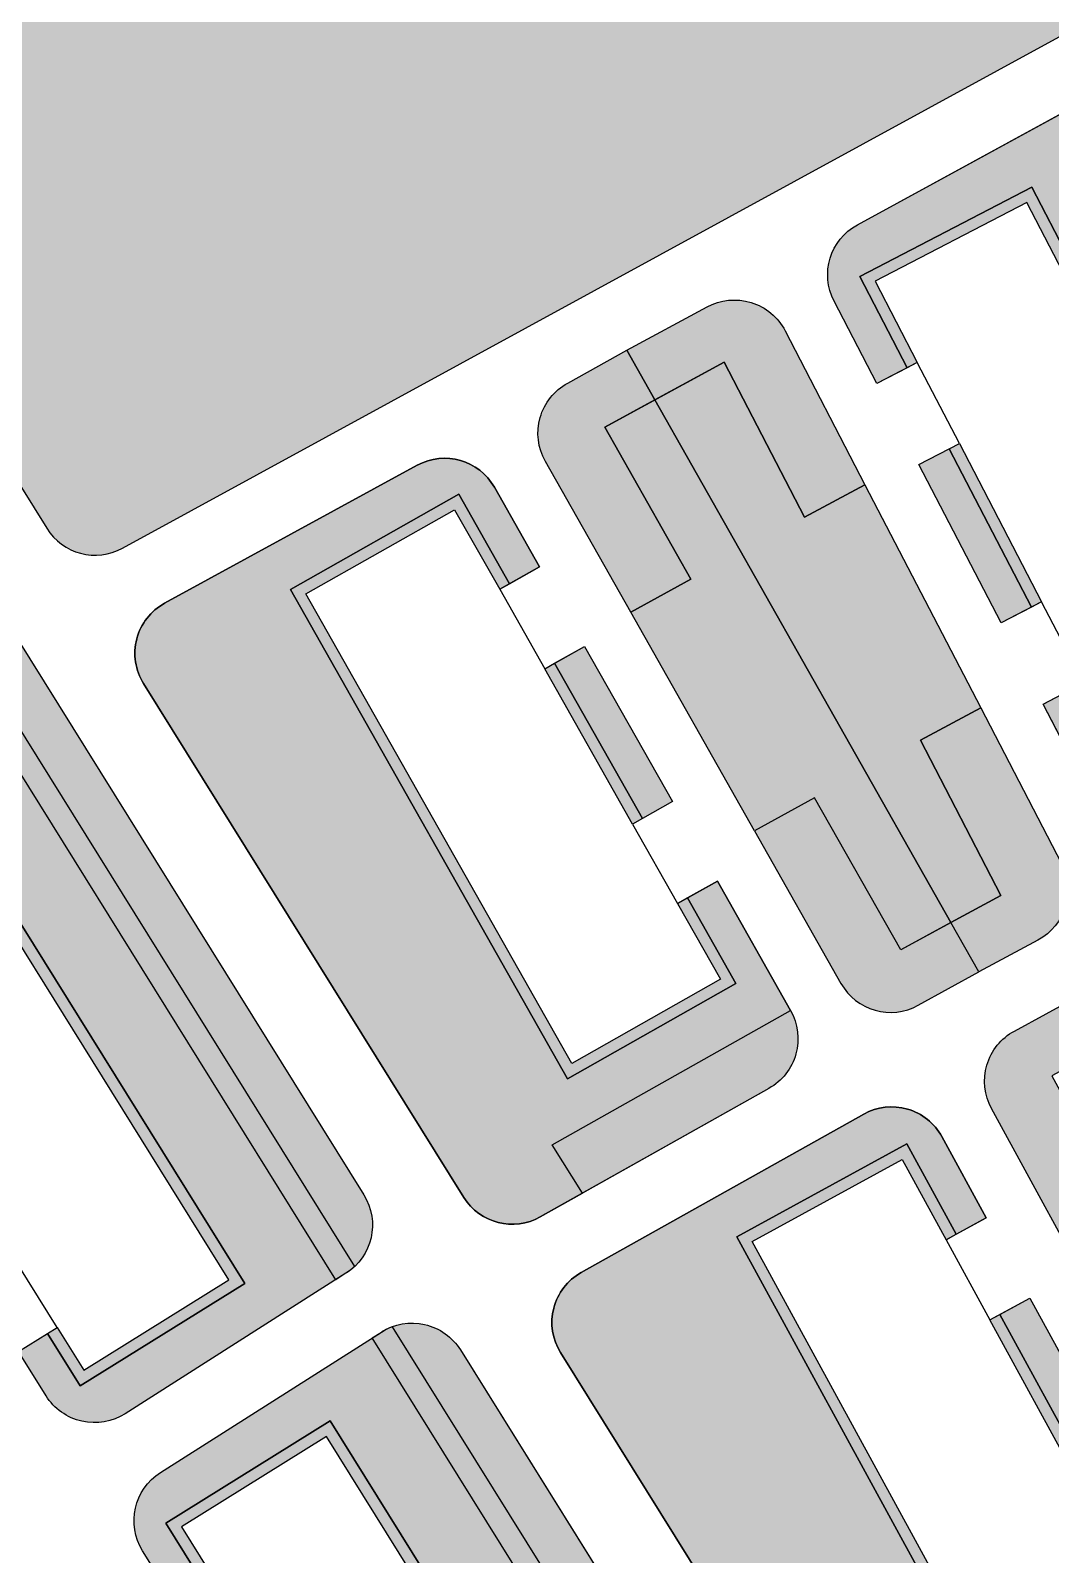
# Model space of a CAD drawing. Header units: millimetres. Extents: x 2240546 to 2245671, y 376439 to 383894.
# Drawn here: x 2244711.8 to 2244801.1, y 378765 to 378898.4 of the extents above; entities that cross this region are included whole.
import ezdxf

# ---------------------------------------------------------------- set-up
doc = ezdxf.new("R2010")
doc.units = ezdxf.units.MM
for name, color, linetype, true_color in [('благоустройство_внутридворовые_дороги', 7, 'Continuous', 0x000000), ('благоустройство_внутридворовые_площадки', 7, 'Continuous', 0x000000), ('благоустройство_внутриквартальные_дороги_парковки', 7, 'Continuous', 0x000000), ('благоустройство_озеленение', 7, 'Continuous', 0x000000), ('благоустройство_отмостка', 7, 'Continuous', 0x000000), ('благоустройство_парковка', 7, 'Continuous', 0x000000), ('благоустройство_пешеходные_дороги', 7, 'Continuous', 0x000000), ('благоустройство_спорт', 7, 'Continuous', 0x000000)]:
    doc.layers.add(name, color=color, linetype=linetype, true_color=true_color)
for name, color, linetype, transparency in [('благоустройство_штриховка_внутридомовые_площадки', 221, 'Continuous', 0.5), ('благоустройство_штриховка_озеленение', 105, 'Continuous', 0.5), ('благоустройство_штриховка_отмостка', 160, 'Continuous', 0.5), ('благоустройство_штриховка_парковка', 252, 'Continuous', 0.5), ('благоустройство_штриховка_спорт', 165, 'Continuous', 0.5)]:
    doc.layers.add(name, color=color, linetype=linetype, transparency=transparency)
doc.layers.add('штриховка_пешеходные_дороги', color=210, linetype='Continuous')
pattern_1 = [(0, (0, 0), (0, 0.6985000000000001), [0.508, -0.1905]), (90, (0, 0), (-0.6985000000000001, 4.277078946022132e-17), [0.508, -0.1905])]

msp = doc.modelspace()

# ---------------------------------------------------------------- hatches: boundary and pattern name
at = {"layer": 'благоустройство_штриховка_внутридомовые_площадки'}
h = msp.add_hatch(color=256, dxfattribs=at)
h.dxf.hatch_style = 1
edge = h.paths.add_edge_path()
edge.add_line((2244757.473036075, 378800.8626145114), (2244778.352778526, 378812.6143102812))
edge.add_arc((2244773.995423319, 378810.1620427528), 5.000016042826083, -60.631279535901115, 29.370290083458713, ccw=False)
edge.add_line((2244776.447571476, 378805.8046203678), (2244760.119669247, 378796.6160689429))
edge.add_line((2244760.119669247, 378796.6160689429), (2244757.473036075, 378800.8626145114))
at = {"layer": 'благоустройство_штриховка_озеленение'}
h = msp.add_hatch(color=256, dxfattribs=at)
h.dxf.hatch_style = 1
edge = h.paths.add_edge_path()
edge.add_line((2244831.748720582, 378914.2351882138), (2244245.072200285, 378914.2351882138))
edge.add_line((2244245.072200285, 378914.2351882138), (2244247.04460946, 378856.3497328114))
edge.add_line((2244247.04460946, 378856.3497328114), (2244354.580693107, 378860.9510746284))
edge.add_line((2244354.580693107, 378860.9510746284), (2244442.493137933, 378865.5524164455))
edge.add_line((2244442.493137933, 378865.5524164455), (2244464.726884128, 378866.5992912101))
edge.add_line((2244464.726884128, 378866.5992912101), (2244492.69, 378867.9159330431))
edge.add_line((2244492.69, 378867.9159330431), (2244502.00681956, 378868.3546149997))
edge.add_line((2244502.00681956, 378868.3546149997), (2244597.968041418, 378872.8729440595))
edge.add_line((2244597.968041418, 378872.8729440595), (2244598.391636337, 378863.7469954845))
edge.add_line((2244598.391636337, 378863.7469954845), (2244691.218869235, 378859.3096340517))
edge.add_line((2244691.218869235, 378859.3096340517), (2244705.015101433, 378868.0162306002))
edge.add_line((2244705.015101433, 378868.0162306002), (2244713.223098782, 378854.8464286305))
edge.add_arc((2244717.466436207, 378857.4910623485), 5.000000000856929, 211.9329678563375, 298.651399315882)
edge.add_line((2244719.863832671, 378853.1032963786), (2244831.748720582, 378914.2351882138))
h = msp.add_hatch(color=256, dxfattribs=at)
h.dxf.hatch_style = 1
edge = h.paths.add_edge_path()
edge.add_line((2244785.892342803, 378867.5256917401), (2244782.156174947, 378874.7258112919))
edge.add_arc((2244786.594249037, 378877.0287438527), 5.00000000044904, 118.65139932504201, 207.4249605355436, ccw=False)
edge.add_line((2244784.196852573, 378881.4165098219), (2244800.92915498, 378890.5587391249))
edge.add_line((2244800.92915498, 378890.5587391249), (2244805.756803523, 378893.1964795207))
edge.add_line((2244805.756803523, 378893.1964795207), (2244807.895729565, 378889.0744681868))
edge.add_line((2244807.895729565, 378889.0744681868), (2244803.012158837, 378886.5444985104))
edge.add_line((2244803.012158837, 378886.5444985104), (2244827.634251868, 378839.0942715152))
edge.add_line((2244827.634251868, 378839.0942715152), (2244806.443294407, 378827.9211251952))
edge.add_line((2244806.443294407, 378827.9211251952), (2244800.456420233, 378839.4586715358))
edge.add_line((2244800.456420233, 378839.4586715358), (2244803.119264687, 378840.8404310725))
edge.add_line((2244803.119264687, 378840.8404310725), (2244807.08546408, 378833.1970084832))
edge.add_line((2244807.08546408, 378833.1970084832), (2244822.135513288, 378841.0065329924))
edge.add_line((2244822.135513288, 378841.0065329924), (2244799.455569582, 378884.7139659445))
edge.add_line((2244799.455569582, 378884.7139659445), (2244784.405520373, 378876.9044414364))
edge.add_line((2244784.405520373, 378876.9044414364), (2244788.555187249, 378868.9074512724))
edge.add_line((2244788.555187249, 378868.9074512724), (2244785.892342803, 378867.5256917401))
h.paths.add_polyline_path([(2244789.577034893, 378860.4247731933), (2244792.239879346, 378861.8065327298), (2244799.434572589, 378847.9413496151), (2244796.771728136, 378846.5595900784)], flags=17)
h = msp.add_hatch(color=256, dxfattribs=at)
h.dxf.hatch_style = 1
edge = h.paths.add_edge_path()
edge.add_line((2244756.362379576, 378851.4716264179), (2244752.418385055, 378858.4407151832))
edge.add_arc((2244748.066893963, 378855.9780894953), 5.000000000416965, 29.50668709320945, 118.651399316956)
edge.add_line((2244745.6694975, 378860.3658554642), (2244723.54576708, 378848.277846796))
edge.add_arc((2244725.943163543, 378843.8900808274), 5.000000000055566, 118.6513993279205, 211.9329678354008)
edge.add_line((2244721.699826118, 378841.2454471112), (2244749.739625734, 378796.255348712))
edge.add_arc((2244753.98296316, 378798.8999824285), 5.000000000056452, 211.9329678416196, 299.3686986255144)
edge.add_line((2244756.435101788, 378794.5425730901), (2244760.119669247, 378796.6160689429))
edge.add_line((2244760.119669247, 378796.6160689429), (2244757.473036095, 378800.8626145229))
edge.add_line((2244757.473036095, 378800.8626145229), (2244778.352778526, 378812.6143102814))
edge.add_line((2244778.352778526, 378812.6143102814), (2244771.936379396, 378823.9521695905))
edge.add_line((2244771.936379396, 378823.9521695905), (2244769.325484742, 378822.4745941748))
edge.add_line((2244769.325484742, 378822.4745941748), (2244773.566713815, 378814.9802881716))
edge.add_line((2244773.566713815, 378814.9802881716), (2244758.810278093, 378806.6292248235))
edge.add_line((2244758.810278093, 378806.6292248235), (2244734.55763039, 378849.483963432))
edge.add_line((2244734.55763039, 378849.483963432), (2244749.314066112, 378857.8350267811))
edge.add_line((2244749.314066112, 378857.8350267811), (2244753.751484922, 378849.9940510022))
edge.add_line((2244753.751484922, 378849.9940510022), (2244756.362379576, 378851.4716264179))
h.paths.add_polyline_path([(2244757.69168603, 378843.03166526), (2244760.302580684, 378844.5092406754), (2244767.996178288, 378830.9145553327), (2244765.385283634, 378829.4369799168)], flags=17)
h = msp.add_hatch(color=256, dxfattribs=at)
h.dxf.hatch_style = 1
h.paths.add_polyline_path([(2244687.52764707, 378820.0579650036), (2244690.074212334, 378821.643841845), (2244698.331724818, 378808.3841121391), (2244695.785159554, 378806.7982352976)], flags=17)
h.paths.add_polyline_path([(2244700.021633461, 378799.9953998174), (2244702.568198725, 378801.5812766586), (2244709.071109116, 378791.1390479301), (2244706.524543852, 378789.5531710889)], flags=17)
edge = h.paths.add_edge_path()
edge.add_line((2244683.298642444, 378826.8488064788), (2244676.714312505, 378837.4217851526))
edge.add_line((2244676.714312505, 378837.4217851526), (2244696.868061932, 378850.2448163428))
edge.add_line((2244696.868061932, 378850.2448163428), (2244694.223313345, 378854.488338078))
edge.add_line((2244694.223313345, 378854.488338078), (2244697.55894512, 378856.6106682399))
edge.add_arc((2244700.243012377, 378852.3921634153), 4.999999999657048, 31.932967843301924, 122.46697900397271, ccw=False)
edge.add_line((2244704.486349802, 378855.0367971314), (2244740.9838803, 378796.4761971883))
edge.add_arc((2244736.740542874, 378793.8315634716), 5.000000000148814, -57.533020999249686, 31.932967843317783, ccw=False)
edge.add_line((2244739.424610131, 378789.6130586464), (2244720.093948196, 378777.3137253717))
edge.add_arc((2244717.409880939, 378781.5322301969), 5.000000000197256, 211.9126317607169, 302.4669790000341, ccw=False)
edge.add_line((2244713.165605117, 378778.8891027412), (2244710.753550237, 378782.7623267872))
edge.add_line((2244710.753550237, 378782.7623267872), (2244713.300115502, 378784.3482036286))
edge.add_line((2244713.300115502, 378784.3482036286), (2244716.16695089, 378779.7447031877))
edge.add_line((2244716.16695089, 378779.7447031877), (2244730.559799887, 378788.7078818156))
edge.add_line((2244730.559799887, 378788.7078818156), (2244695.475377792, 378845.0455949397))
edge.add_line((2244695.475377792, 378845.0455949397), (2244681.08255466, 378836.082445553))
edge.add_line((2244681.08255466, 378836.082445553), (2244685.845207708, 378828.4346833202))
edge.add_line((2244685.845207708, 378828.4346833202), (2244683.298642444, 378826.8488064788))
h = msp.add_hatch(color=256, dxfattribs=at)
h.dxf.hatch_style = 1
h.paths.add_polyline_path([(2244796.672678052, 378786.0051774991), (2244799.305779854, 378787.4428057197), (2244806.791375172, 378773.7324858755), (2244804.15827337, 378772.2948576551)], flags=17)
h.paths.add_polyline_path([(2244807.991945243, 378765.2732561225), (2244810.625047045, 378766.710884343), (2244816.526264732, 378755.9024478034), (2244813.89316293, 378754.4648195829)], flags=17)
edge = h.paths.add_edge_path()
edge.add_line((2244795.472945221, 378794.4632493429), (2244791.58497219, 378801.5843067203))
edge.add_arc((2244787.196468769, 378799.1882604536), 4.999999999304276, 28.63376983665803, 119.2768142759237)
edge.add_line((2244784.7513212, 378803.5495966433), (2244760.005113202, 378789.6753159096))
edge.add_arc((2244762.450330635, 378785.3140188897), 4.999999999209224, 119.2777321056542, 211.9329678568796)
edge.add_line((2244758.206993211, 378782.6693851725), (2244799.479157367, 378716.4478446512))
edge.add_arc((2244803.909001038, 378719.708845851), 5.500694844817207, 216.3584058036309, 298.9096402591351)
edge.add_arc((2245729.48766617, 377097.4812928899), 1862.203804350096, 119.59253214880229, 119.7097216976704, ccw=False)
edge.add_line((2244809.878292121, 378716.7779328222), (2244805.114003591, 378724.4222745299))
edge.add_line((2244805.114003591, 378724.4222745299), (2244802.467192353, 378728.6691058069))
edge.add_line((2244802.467192353, 378728.6691058069), (2244824.623613035, 378741.0720410008))
edge.add_line((2244824.623613035, 378741.0720410008), (2244820.360512091, 378748.8797922332))
edge.add_line((2244820.360512091, 378748.8797922332), (2244817.727410289, 378747.4421640127))
edge.add_line((2244817.727410289, 378747.4421640127), (2244820.326232099, 378742.6822649381))
edge.add_line((2244820.326232099, 378742.6822649381), (2244805.444279133, 378734.5569877051))
edge.add_line((2244805.444279133, 378734.5569877051), (2244773.639602537, 378792.8091734188))
edge.add_line((2244773.639602537, 378792.8091734188), (2244788.521550164, 378800.9344604351))
edge.add_line((2244788.521550164, 378800.9344604351), (2244792.839174922, 378793.0264699691))
edge.add_line((2244792.839174922, 378793.0264699691), (2244795.472945221, 378794.4632493429))
h = msp.add_hatch(color=256, dxfattribs=at)
h.dxf.hatch_style = 1
h.paths.add_polyline_path([(2244730.092143045, 378751.7087837794), (2244732.638708309, 378753.294660621), (2244740.88833089, 378740.0476169885), (2244738.341765626, 378738.4617401469)], flags=17)
h.paths.add_polyline_path([(2244742.568042285, 378731.6752877047), (2244745.114607549, 378733.2611645464), (2244751.635628582, 378722.7898673067), (2244749.089063318, 378721.2039904653)], flags=17)
edge = h.paths.add_edge_path()
edge.add_line((2244725.863134592, 378758.4996228704), (2244721.624735103, 378765.3066155888))
edge.add_arc((2244725.868729511, 378767.9501948796), 4.999999999991226, 122.46697900146631, 211.9187315305252, ccw=False)
edge.add_line((2244723.184662254, 378772.1686997046), (2244742.519671105, 378784.4707987498))
edge.add_arc((2244745.203738362, 378780.2522939243), 5.000000000143722, 31.93296784445789, 122.4669789940998, ccw=False)
edge.add_line((2244749.447075788, 378782.8969276414), (2244792.906550868, 378713.1658280266))
edge.add_arc((2244789.061725369, 378710.3273404177), 4.779089351419587, -58.80526500385281, 36.43703359299229, ccw=False)
edge.add_arc((2245627.08385346, 377255.3821256837), 1674.253524079785, 119.9375864022853, 120.080511567825)
edge.add_line((2244787.920466014, 378704.1504550113), (2244783.157649501, 378711.7924348337))
edge.add_line((2244783.157649501, 378711.7924348337), (2244780.511983838, 378716.0374279529))
edge.add_line((2244780.511983838, 378716.0374279529), (2244759.914803432, 378703.8202798463))
edge.add_line((2244759.914803432, 378703.8202798463), (2244753.318069478, 378714.4131550567))
edge.add_line((2244753.318069478, 378714.4131550567), (2244755.864634742, 378715.9990318983))
edge.add_line((2244755.864634742, 378715.9990318983), (2244758.731450456, 378711.3955688333))
edge.add_line((2244758.731450456, 378711.3955688333), (2244773.124298974, 378720.3587471631))
edge.add_line((2244773.124298974, 378720.3587471631), (2244738.039876879, 378776.6964602877))
edge.add_line((2244738.039876879, 378776.6964602877), (2244723.647022469, 378767.7332914198))
edge.add_line((2244723.647022469, 378767.7332914198), (2244728.409699856, 378760.085499712))
edge.add_line((2244728.409699856, 378760.085499712), (2244725.863134592, 378758.4996228704))
at = {"layer": 'благоустройство_штриховка_отмостка'}
h = msp.add_hatch(color=256, dxfattribs=at)
h.dxf.hatch_style = 1
h.paths.add_polyline_path([(2244788.555187249, 378868.9074512723), (2244784.405520373, 378876.9044414364), (2244799.455569582, 378884.7139659445), (2244822.135513288, 378841.0065329924), (2244807.08546408, 378833.1970084832), (2244803.119264687, 378840.8404310725), (2244804.006879505, 378841.3010175846), (2244807.512492386, 378834.5452098133), (2244820.787311958, 378841.433561298), (2244799.028541276, 378883.3657646146), (2244785.753721703, 378876.4774131309), (2244789.442802066, 378869.3680377844)])
h.paths.add_polyline_path([(2244792.239879346, 378861.8065327299), (2244793.127494164, 378862.2671192419), (2244800.322187407, 378848.4019361275), (2244799.434572589, 378847.9413496151)], flags=17)
h = msp.add_hatch(color=256, dxfattribs=at)
h.dxf.hatch_style = 1
h.paths.add_polyline_path([(2244753.751484922, 378849.9940510023), (2244749.314066112, 378857.8350267811), (2244734.55763039, 378849.483963432), (2244758.810278093, 378806.6292248235), (2244773.566713815, 378814.9802881716), (2244769.325484742, 378822.4745941748), (2244768.455186525, 378821.9820690365), (2244772.203890458, 378815.3580612507), (2244759.188051173, 378807.9920481799), (2244735.920453747, 378849.106190353), (2244748.936293032, 378856.4722034247), (2244752.881186704, 378849.5015258635)])
h.paths.add_polyline_path([(2244756.821387812, 378842.539140121), (2244757.69168603, 378843.03166526), (2244765.385283634, 378829.4369799169), (2244764.514985417, 378828.9444547791)], flags=17)
h = msp.add_hatch(color=256, dxfattribs=at)
h.dxf.hatch_style = 1
h.paths.add_polyline_path([(2244685.845207708, 378828.4346833202), (2244681.08255466, 378836.082445553), (2244695.475377792, 378845.0455949397), (2244730.559799887, 378788.7078818156), (2244716.16695089, 378779.7447031877), (2244713.300115502, 378784.3482036286), (2244714.148967814, 378784.876827514), (2244716.487180085, 378781.1221844904), (2244729.182319123, 378789.0281104766), (2244695.155148727, 378843.6681144932), (2244682.460004493, 378835.7621968529), (2244686.694062796, 378828.9633089338)])
h.paths.add_polyline_path([(2244690.074212334, 378821.643841845), (2244690.923067422, 378822.1724674586), (2244699.180579906, 378808.9127377528), (2244698.331724818, 378808.3841121391)], flags=17)
h.paths.add_polyline_path([(2244702.568198725, 378801.5812766587), (2244703.417053745, 378802.1099023814), (2244709.919956414, 378791.6676686924), (2244709.071109116, 378791.1390479301)], flags=17)
h = msp.add_hatch(color=256, dxfattribs=at)
h.dxf.hatch_style = 1
h.paths.add_polyline_path([(2244795.794977452, 378785.5259680922), (2244796.672678052, 378786.0051774991), (2244804.15827337, 378772.294857655), (2244803.280577627, 378771.8156509002)], flags=17)
h.paths.add_polyline_path([(2244807.114250728, 378764.794050038), (2244807.991945243, 378765.2732561225), (2244813.89316293, 378754.4648195829), (2244813.015462894, 378753.9856104843)], flags=17)
h.paths.add_polyline_path([(2244792.839174922, 378793.0264699692), (2244788.521550164, 378800.9344604351), (2244773.639602537, 378792.8091734188), (2244805.444279133, 378734.5569877051), (2244820.326232099, 378742.6822649381), (2244817.727410289, 378747.4421640127), (2244816.84970989, 378746.9629547156), (2244818.96932193, 378743.0807567926), (2244805.842770795, 378735.9138972195), (2244774.996512391, 378792.4106821412), (2244788.123058816, 378799.5775503437), (2244791.961304897, 378792.5475737976)])
h = msp.add_hatch(color=256, dxfattribs=at)
h.dxf.hatch_style = 1
h.paths.add_polyline_path([(2244732.638708309, 378753.294660621), (2244733.487563397, 378753.8232862348), (2244741.737181114, 378740.5762395738), (2244740.88833089, 378740.0476169885)], flags=17)
h.paths.add_polyline_path([(2244745.114607549, 378733.2611645464), (2244745.963462637, 378733.7897901601), (2244752.484481824, 378723.318491771), (2244751.635628582, 378722.7898673068)], flags=17)
h.paths.add_polyline_path([(2244728.409699856, 378760.0854997119), (2244723.647022469, 378767.7332914198), (2244738.039876879, 378776.6964602877), (2244773.124298974, 378720.3587471631), (2244758.731450456, 378711.3955688333), (2244755.864634742, 378715.9990318983), (2244756.71348983, 378716.5276575121), (2244759.051679173, 378712.773049838), (2244771.74681821, 378720.6789758242), (2244737.719647815, 378775.3189798408), (2244725.02450358, 378767.4130622006), (2244729.258554944, 378760.6141253258)])
at = {"layer": 'благоустройство_штриховка_парковка'}
h = msp.add_hatch(color=256, dxfattribs=at)
h.dxf.hatch_style = 1
edge = h.paths.add_edge_path()
edge.add_line((2244766.473018755, 378866.0916490557), (2244764.010091786, 378870.4436725724))
edge.add_line((2244764.010091786, 378870.4436725724), (2244771.03053843, 378874.2226724115))
edge.add_arc((2244773.427934893, 378869.8349064434), 4.999999999595843, 27.424960523200127, 118.6513993307988, ccw=False)
edge.add_line((2244777.866008983, 378872.1378390028), (2244784.859534931, 378858.6603334856))
edge.add_line((2244784.859534931, 378858.6603334856), (2244779.578231124, 378855.8112780983))
edge.add_line((2244779.578231124, 378855.8112780983), (2244772.534792263, 378869.384972801))
edge.add_line((2244772.534792263, 378869.384972801), (2244766.473018755, 378866.0916490557))
edge = h.paths.add_edge_path()
edge.add_line((2244792.373248567, 378820.3256119241), (2244796.756181722, 378822.7069576597))
edge.add_line((2244796.756181722, 378822.7069576597), (2244789.712703491, 378836.280728234))
edge.add_line((2244789.712703491, 378836.280728234), (2244794.99353215, 378839.1306992988))
edge.add_line((2244794.99353215, 378839.1306992988), (2244802.068245031, 378825.4967351453))
edge.add_arc((2244797.630170942, 378823.1938025847), 5.000000000368611, -61.790611392539006, 27.424960533767376, ccw=False)
edge.add_line((2244799.993646796, 378818.787672549), (2244794.815517522, 378816.0100914508))
edge.add_line((2244794.815517522, 378816.0100914508), (2244792.373248567, 378820.3256119241))
h = msp.add_hatch(color=256, dxfattribs=at)
h.dxf.hatch_style = 1
edge = h.paths.add_edge_path()
edge.add_line((2244764.010091786, 378870.4436725725), (2244766.473018812, 378866.0916490871))
edge.add_line((2244766.473018812, 378866.0916490871), (2244762.085900315, 378863.6919774798))
edge.add_line((2244762.085900315, 378863.6919774798), (2244769.617277828, 378850.3839371121))
edge.add_line((2244769.617277828, 378850.3839371121), (2244764.360245999, 378847.4910602673))
edge.add_line((2244764.360245999, 378847.4910602673), (2244756.880167523, 378860.7084545954))
edge.add_arc((2244761.231658612, 378863.1710802883), 5.000000000074296, 118.6513993216387, 209.5066871621099, ccw=False)
edge.add_line((2244758.834262148, 378867.5588462572), (2244764.010091786, 378870.4436725725))
edge = h.paths.add_edge_path()
edge.add_arc((2244787.102661136, 378817.4566880049), 4.999999999902283, 209.5066871586269, 298.957463412941)
edge.add_line((2244789.523461965, 378813.0817910529), (2244794.815517522, 378816.0100914508))
edge.add_line((2244794.815517522, 378816.0100914508), (2244792.373248567, 378820.3256119241))
edge.add_line((2244792.373248567, 378820.3256119241), (2244787.985211744, 378817.9275630107))
edge.add_line((2244787.985211744, 378817.9275630107), (2244780.453809675, 378831.2356467702))
edge.add_line((2244780.453809675, 378831.2356467702), (2244775.196400616, 378828.3434364983))
edge.add_line((2244775.196400616, 378828.3434364983), (2244782.751170047, 378814.9940623124))
h = msp.add_hatch(color=256, dxfattribs=at)
h.dxf.hatch_style = 1
edge = h.paths.add_edge_path()
edge.add_line((2244803.507943113, 378813.8533792726), (2244805.882087723, 378809.4529865591))
edge.add_line((2244805.882087723, 378809.4529865591), (2244801.206155505, 378806.9170101306))
edge.add_line((2244801.206155505, 378806.9170101306), (2244811.269561136, 378788.4852750466))
edge.add_line((2244811.269561136, 378788.4852750466), (2244806.0033298, 378785.6100693978))
edge.add_line((2244806.0033298, 378785.6100693978), (2244795.942997846, 378804.0361748557))
edge.add_arc((2244800.331604781, 378806.4320315215), 4.999999999537579, 118.55852029646229, 208.6312944580594, ccw=False)
edge.add_line((2244797.94132423, 378810.8236780104), (2244803.507943113, 378813.8533792726))
edge = h.paths.add_edge_path()
edge.add_line((2244836.271139133, 378753.1279590856), (2244838.661341425, 378748.6978040989))
edge.add_line((2244838.661341425, 378748.6978040989), (2244833.385136792, 378745.8469272185))
edge.add_arc((2244831.008256749, 378750.2459958196), 5.000136327369447, 208.637136966016, 298.3829906415805, ccw=False)
edge.add_line((2244826.619774494, 378747.8496263193), (2244816.545945178, 378766.300632726))
edge.add_line((2244816.545945178, 378766.300632726), (2244821.812176816, 378769.1758378211))
edge.add_line((2244821.812176816, 378769.1758378211), (2244831.875582946, 378750.7441018235))
edge.add_line((2244831.875582946, 378750.7441018235), (2244836.271139133, 378753.1279590856))
at = {"layer": 'благоустройство_штриховка_спорт'}
h = msp.add_hatch(color=256, dxfattribs=at)
h.dxf.hatch_style = 1
h.paths.add_polyline_path([(2244766.473018755, 378866.0916490556), (2244772.534792186, 378869.3849727594), (2244779.578231181, 378855.8112781296), (2244784.859534931, 378858.6603334856), (2244794.993532185, 378839.1306993181), (2244789.712703491, 378836.2807282341), (2244796.756181763, 378822.7069576822), (2244792.37324879, 378820.3256120456)])
h = msp.add_hatch(color=256, dxfattribs=at)
h.dxf.hatch_style = 1
h.paths.add_polyline_path([(2244764.360245947, 378847.4910602386), (2244769.617277828, 378850.383937112), (2244762.085900315, 378863.6919774797), (2244766.473018812, 378866.091649087), (2244792.373248567, 378820.3256119241), (2244787.985211757, 378817.9275630179), (2244780.453809675, 378831.2356467703), (2244775.196400616, 378828.3434364984)])
at = {"layer": 'штриховка_пешеходные_дороги'}
h = msp.add_hatch(dxfattribs=at)
h.set_pattern_fill('ANGLE', color=256, scale=0.1)
h.set_pattern_definition(pattern_1)
edge = h.paths.add_edge_path()
edge.add_line((2244696.754526178, 378856.0988483817), (2244697.55894512, 378856.6106682399))
edge.add_arc((2244700.243012373, 378852.3921634224), 4.99999999166586, 110.3960088153818, 122.4669790116397, ccw=False)
edge.add_line((2244698.500478596, 378857.0786947571), (2244740.180411625, 378790.2028856156))
edge.add_arc((2244736.740542853, 378793.8315634987), 5.000000034359389, 302.4669790542897, 313.46992684196357, ccw=False)
edge.add_line((2244739.424610133, 378789.6130586471), (2244738.54155385, 378789.0512049685))
edge.add_line((2244738.54155385, 378789.0512049685), (2244696.754526178, 378856.0988483817))
h = msp.add_hatch(dxfattribs=at)
h.set_pattern_fill('ANGLE', color=256, scale=0.1)
h.set_pattern_definition(pattern_1)
edge = h.paths.add_edge_path()
edge.add_line((2244798.839732974, 378717.4738065602), (2244828.435718786, 378734.0384680307))
edge.add_arc((2245768.638759912, 377028.7058746447), 1947.342037908916, 117.90231342665231, 118.86931847258049, ccw=False)
edge.add_arc((2245768.638792526, 377028.7058141339), 1947.342106647429, 117.19538074956759, 117.9023134415254, ccw=False)
edge.add_arc((2245565.099615922, 377428.6063043022), 1498.627581092066, 116.68848662446379, 117.26138603315329, ccw=False)
edge.add_arc((2245768.638789406, 377028.7058202232), 1947.342099804703, 116.0475647687555, 116.7544919112255, ccw=False)
edge.add_arc((2245768.638789946, 377028.7058191854), 1947.342100974533, 115.05240150195911, 116.04756476963769, ccw=False)
edge.add_arc((2245768.638789823, 377028.7058194621), 1947.342100671789, 114.3453692967015, 115.05240150213001, ccw=False)
edge.add_arc((2245768.638788975, 377028.7058214663), 1947.342098495992, 113.84954312247669, 114.34536929826791, ccw=False)
edge.add_line((2244981.257685317, 378809.765125975), (2244981.683326044, 378808.824084107))
edge.add_arc((2244976.968721249, 378806.8762668913), 5.101126373948436, 11.488476536576286, 22.447741081212087, ccw=False)
edge.add_arc((2244976.968980237, 378806.8762413888), 5.100877654509558, -64.26526082108518, 11.489336661990308, ccw=False)
edge.add_arc((2245768.638533838, 377028.7063947167), 1941.341471032005, 113.9948314535277, 114.0251199744781)
edge.add_line((2244978.246346169, 378801.8637190454), (2244976.597418246, 378805.5093058294))
edge.add_arc((2245533.69248696, 377552.176450289), 1371.567775343809, 113.9647123531109, 114.4180221856365)
edge.add_arc((2245768.638789819, 377028.7058194604), 1945.342100671551, 114.3453692965639, 115.0524015019968)
edge.add_arc((2245768.638789946, 377028.705819185), 1945.342100974656, 115.0524015019418, 116.0475647696225)
edge.add_arc((2245768.638789406, 377028.7058202233), 1945.342099804671, 116.0475647687569, 116.7545258437559)
edge.add_arc((2245565.099615922, 377428.6063043018), 1496.627581092293, 116.6884425251526, 117.2614301324174)
edge.add_arc((2245768.638792526, 377028.7058141366), 1945.342106645236, 117.1953468170911, 117.9023134415729)
edge.add_arc((2245768.63879094, 377028.705817239), 1945.342103161112, 117.9023134430374, 118.8693184889684)
edge.add_line((2244829.401344839, 378732.2870211069), (2244800.004298823, 378715.8344498471))
edge.add_arc((2244803.909001207, 378719.7088459841), 5.500695059205298, 216.3584057527491, 224.776785027637, ccw=False)
edge.add_line((2244799.479157361, 378716.4478446611), (2244798.839732974, 378717.4738065602))
h = msp.add_hatch(dxfattribs=at)
h.set_pattern_fill('ANGLE', color=256, scale=0.1)
h.set_pattern_definition(pattern_1)
edge = h.paths.add_edge_path()
edge.add_line((2244741.715252165, 378783.9589788922), (2244742.519671267, 378784.470798853))
edge.add_arc((2244745.203738358, 378780.2522939331), 4.999999990608581, 110.396008785605, 122.4669768057324, ccw=False)
edge.add_line((2244743.461204583, 378784.9388252677), (2244789.081197928, 378711.7411556113))
edge.add_line((2244789.081197928, 378711.7411556113), (2244792.557482056, 378713.725911923))
edge.add_arc((2244788.965780057, 378710.398677307), 4.895999738724889, -48.56761312658398, 42.811008760053596, ccw=False)
edge.add_arc((2244789.061725556, 378710.3273401801), 4.779089048998206, 301.1947334843635, 311.1359303649573, ccw=False)
edge.add_line((2244791.537047005, 378706.2392506675), (2244790.519213206, 378705.652605825))
edge.add_line((2244790.519213206, 378705.652605825), (2244741.715252165, 378783.9589788922))

# ---------------------------------------------------------------- linework, layer by layer
at = {"layer": 'благоустройство_внутридворовые_дороги'}
for points in [[(2244611.900941366, 378809.7570807284), (2244705.015101433, 378868.0162306004), (2244713.223098782, 378854.8464286306, 0.3975361178994838), (2244719.863832671, 378853.1032963786), (2244831.748720582, 378914.2351882138)], [(2244806.344761566, 378828.1110118041), (2244800.456420233, 378839.4586715358), (2244804.006879505, 378841.3010175846), (2244800.322187407, 378848.4019361273), (2244796.771728136, 378846.5595900784), (2244789.577034893, 378860.4247731933), (2244793.127494164, 378862.2671192421), (2244789.442802066, 378869.3680377845), (2244785.892342803, 378867.5256917401), (2244782.156174947, 378874.7258112919, -0.4079578740528157), (2244784.196852573, 378881.4165098219), (2244829.884459292, 378906.3793969821, -0.1127732214326586)], [(2244752.418385055, 378858.4407151832), (2244752.418385043, 378858.4407151767), (2244756.362379576, 378851.4716264179), (2244752.881186704, 378849.5015258636), (2244756.821387812, 378842.5391401214), (2244760.302580684, 378844.5092406758), (2244767.996178288, 378830.9145553327), (2244764.514985417, 378828.9444547789), (2244768.455186527, 378821.9820690372), (2244771.936379396, 378823.9521695905), (2244778.352778526, 378812.6143102814, -0.4142206349019323), (2244776.447571476, 378805.8046203678), (2244756.435101788, 378794.5425730901, -0.4011650727705811), (2244749.739625734, 378796.255348712), (2244721.699826118, 378841.2454471104, -0.4310900265158442), (2244723.54576708, 378848.277846796), (2244745.6694975, 378860.3658554642, -0.4098481012717305), (2244752.418385054, 378858.4407151826)], [(2244806.568200171, 378714.8936299942, -0.3766285914688509), (2244799.479157361, 378716.4478446611), (2244758.206993211, 378782.6693851725, -0.4278530627298675), (2244760.005113202, 378789.6753159096), (2244784.751251335, 378803.5495574733, -0.4175093104101113), (2244791.584972191, 378801.5843067203), (2244795.472945221, 378794.4632493429), (2244791.961304897, 378792.5475737976), (2244795.794977452, 378785.5259680923), (2244799.305779854, 378787.4428057197), (2244806.791375172, 378773.7324858755)], [(2244725.863134592, 378758.4996228704), (2244721.624735103, 378765.3066155888, -0.4114137171133873), (2244723.184662254, 378772.1686997047), (2244742.519671105, 378784.4707987498, -0.4169460434348996), (2244749.447075788, 378782.8969276414), (2244792.557484476, 378713.7259088921, -0.03665044883407274)]]:
    msp.add_lwpolyline(points, format="xyb", dxfattribs=at)
msp.add_lwpolyline([(2244704.486349802, 378855.0367971314), (2244740.9838803, 378796.4761971883, -0.4114863507197128), (2244739.424610131, 378789.6130586464), (2244720.093948196, 378777.3137253716, -0.4170502059029228), (2244713.165605117, 378778.8891027412), (2244710.753550237, 378782.7623267872), (2244714.148967814, 378784.876827514), (2244709.919956414, 378791.6676686924), (2244706.524543852, 378789.5531710889), (2244700.021633461, 378799.9953998174), (2244703.417053813, 378802.1099022724), (2244699.180579906, 378808.9127377528), (2244695.785159554, 378806.7982352977), (2244687.52764707, 378820.0579650036), (2244690.923067422, 378822.1724674586), (2244686.694062796, 378828.9633089338), (2244683.298642444, 378826.8488064788), (2244674.071061334, 378841.666259634), (2244697.558945119, 378856.6106682398, -0.4169460434324381)], format="xyb", close=True, dxfattribs=at)
at = {"layer": 'благоустройство_внутридворовые_площадки'}
msp.add_lwpolyline([(2244757.473036075, 378800.8626145114), (2244778.352778526, 378812.6143102812, -0.4142215862118537), (2244776.447571476, 378805.8046203678), (2244760.119669247, 378796.6160689429)], format="xyb", close=True, dxfattribs=at)
at = {"layer": 'благоустройство_внутриквартальные_дороги_парковки'}
msp.add_lwpolyline([(2244779.578231181, 378855.8112781296), (2244784.859534931, 378858.6603334856), (2244794.993532185, 378839.1306993181), (2244789.712703491, 378836.2807282341), (2244796.756181763, 378822.7069576822), (2244787.985211757, 378817.9275630179), (2244780.453809675, 378831.2356467703), (2244775.196400594, 378828.3434364867), (2244764.360245947, 378847.4910602386), (2244769.617277828, 378850.383937112), (2244762.085900315, 378863.6919774797), (2244772.534792186, 378869.3849727594)], close=True, dxfattribs=at)
at = {"layer": 'благоустройство_озеленение'}
for points in [[(2244831.748720582, 378914.2351882138), (2244245.072200285, 378914.2351882138), (2244247.04460946, 378856.3497328114), (2244354.580693107, 378860.9510746284), (2244442.493137933, 378865.5524164455), (2244464.726884128, 378866.5992912101), (2244492.69, 378867.9159330431), (2244502.00681956, 378868.3546149997), (2244597.968041418, 378872.8729440595), (2244598.391636337, 378863.7469954845), (2244691.218869235, 378859.3096340517), (2244705.015101433, 378868.0162306002), (2244713.223098782, 378854.8464286305, 0.3975361177895553), (2244719.863832671, 378853.1032963786)], [(2244785.892342803, 378867.5256917401), (2244782.156174947, 378874.7258112919, -0.4079578739991514), (2244784.196852573, 378881.4165098219), (2244800.92915498, 378890.5587391249), (2244805.756803523, 378893.1964795207), (2244807.895729565, 378889.0744681868), (2244803.012158837, 378886.5444985104), (2244827.634251868, 378839.0942715152), (2244806.443294407, 378827.9211251952), (2244800.456420233, 378839.4586715358), (2244803.119264687, 378840.8404310725), (2244807.08546408, 378833.1970084832), (2244822.135513288, 378841.0065329924), (2244799.455569582, 378884.7139659445), (2244784.405520373, 378876.9044414364), (2244788.555187249, 378868.9074512724)], [(2244756.362379576, 378851.4716264179), (2244752.418385055, 378858.4407151832, 0.4098481010307777), (2244745.6694975, 378860.3658554642), (2244723.54576708, 378848.277846796, 0.4310900264740212), (2244721.699826118, 378841.2454471112), (2244749.739625734, 378796.255348712, 0.4011650727838324), (2244756.435101788, 378794.5425730901), (2244760.119669247, 378796.6160689429), (2244757.473036095, 378800.8626145229), (2244778.352778526, 378812.6143102814), (2244771.936379396, 378823.9521695905), (2244769.325484742, 378822.4745941748), (2244773.566713815, 378814.9802881716), (2244758.810278093, 378806.6292248235), (2244734.55763039, 378849.483963432), (2244749.314066112, 378857.8350267811), (2244753.751484922, 378849.9940510022)], [(2244683.298642444, 378826.8488064788), (2244676.714312505, 378837.4217851526), (2244696.868061932, 378850.2448163428), (2244694.223313345, 378854.488338078), (2244697.55894512, 378856.6106682399, -0.4169460434469078), (2244704.486349802, 378855.0367971314), (2244740.9838803, 378796.4761971883, -0.4114863507053563), (2244739.424610131, 378789.6130586464), (2244720.093948196, 378777.3137253717, -0.4170502058712692), (2244713.165605117, 378778.8891027412), (2244710.753550237, 378782.7623267872), (2244713.300115502, 378784.3482036286), (2244716.16695089, 378779.7447031877), (2244730.559799887, 378788.7078818156), (2244695.475377792, 378845.0455949397), (2244681.08255466, 378836.082445553), (2244685.845207708, 378828.4346833202)], [(2244795.472945221, 378794.4632493429), (2244791.58497219, 378801.5843067203, 0.4175046075585215), (2244784.7513212, 378803.5495966433), (2244760.005113202, 378789.6753159096, 0.4278530628234564), (2244758.206993211, 378782.6693851725), (2244799.479157367, 378716.4478446512, 0.3766285906264407), (2244806.568200171, 378714.8936299935, -0.0005113359137340942), (2244809.878292121, 378716.7779328222), (2244805.114003591, 378724.4222745299), (2244802.467192353, 378728.6691058069), (2244824.623613035, 378741.0720410008), (2244820.360512091, 378748.8797922332), (2244817.727410289, 378747.4421640127), (2244820.326232099, 378742.6822649381), (2244805.444279133, 378734.5569877051), (2244773.639602537, 378792.8091734188), (2244788.521550164, 378800.9344604351), (2244792.839174922, 378793.0264699691)], [(2244725.863134592, 378758.4996228704), (2244721.624735103, 378765.3066155888, -0.411413717104507), (2244723.184662254, 378772.1686997046), (2244742.519671105, 378784.4707987498, -0.4169460434076249), (2244749.447075788, 378782.8969276414), (2244792.906550868, 378713.1658280266, -0.441273034698426), (2244791.537047082, 378706.2392507117, 0.000623628761502074), (2244787.920466014, 378704.1504550113), (2244783.157649501, 378711.7924348337), (2244780.511983838, 378716.0374279529), (2244759.914803432, 378703.8202798463), (2244753.318069478, 378714.4131550567), (2244755.864634742, 378715.9990318983), (2244758.731450456, 378711.3955688333), (2244773.124298974, 378720.3587471631), (2244738.039876879, 378776.6964602877), (2244723.647022469, 378767.7332914198), (2244728.409699856, 378760.085499712)]]:
    msp.add_lwpolyline(points, format="xyb", close=True, dxfattribs=at)
for points in [[(2244789.577034893, 378860.4247731933), (2244792.239879346, 378861.8065327298), (2244799.434572589, 378847.9413496151), (2244796.771728136, 378846.5595900784)], [(2244757.69168603, 378843.03166526), (2244760.302580684, 378844.5092406754), (2244767.996178288, 378830.9145553327), (2244765.385283634, 378829.4369799168)], [(2244796.672678052, 378786.0051774991), (2244799.305779854, 378787.4428057197), (2244806.791375172, 378773.7324858755), (2244804.15827337, 378772.2948576551)]]:
    msp.add_lwpolyline(points, close=True, dxfattribs=at)
at = {"layer": 'благоустройство_отмостка'}
for points in [[(2244788.555187249, 378868.9074512723), (2244784.405520373, 378876.9044414364), (2244799.455569582, 378884.7139659445), (2244822.135513288, 378841.0065329924), (2244807.08546408, 378833.1970084832), (2244803.119264687, 378840.8404310725), (2244804.006879505, 378841.3010175846), (2244807.512492386, 378834.5452098133), (2244820.787311958, 378841.433561298), (2244799.028541276, 378883.3657646146), (2244785.753721703, 378876.4774131309), (2244789.442802066, 378869.3680377844)], [(2244792.239879346, 378861.8065327299), (2244793.127494164, 378862.2671192419), (2244800.322187407, 378848.4019361275), (2244799.434572589, 378847.9413496151)], [(2244753.751484922, 378849.9940510023), (2244749.314066112, 378857.8350267811), (2244734.55763039, 378849.483963432), (2244758.810278093, 378806.6292248235), (2244773.566713815, 378814.9802881716), (2244769.325484742, 378822.4745941748), (2244768.455186525, 378821.9820690365), (2244772.203890458, 378815.3580612507), (2244759.188051173, 378807.9920481799), (2244735.920453747, 378849.106190353), (2244748.936293032, 378856.4722034247), (2244752.881186704, 378849.5015258635)], [(2244685.845207708, 378828.4346833202), (2244681.08255466, 378836.082445553), (2244695.475377792, 378845.0455949397), (2244730.559799887, 378788.7078818156), (2244716.16695089, 378779.7447031877), (2244713.300115502, 378784.3482036286), (2244714.148967814, 378784.876827514), (2244716.487180085, 378781.1221844904), (2244729.182319123, 378789.0281104766), (2244695.155148727, 378843.6681144932), (2244682.460004493, 378835.7621968529), (2244686.694062796, 378828.9633089338)], [(2244756.821387812, 378842.539140121), (2244757.69168603, 378843.03166526), (2244765.385283634, 378829.4369799169), (2244764.514985417, 378828.9444547791)], [(2244792.839174922, 378793.0264699692), (2244788.521550164, 378800.9344604351), (2244773.639602537, 378792.8091734188), (2244805.444279133, 378734.5569877051), (2244820.326232099, 378742.6822649381), (2244817.727410289, 378747.4421640127), (2244816.84970989, 378746.9629547156), (2244818.96932193, 378743.0807567926), (2244805.842770795, 378735.9138972195), (2244774.996512391, 378792.4106821412), (2244788.123058816, 378799.5775503437), (2244791.961304897, 378792.5475737976)], [(2244795.794977452, 378785.5259680922), (2244796.672678052, 378786.0051774991), (2244804.15827337, 378772.294857655), (2244803.280577627, 378771.8156509002)], [(2244728.409699856, 378760.0854997119), (2244723.647022469, 378767.7332914198), (2244738.039876879, 378776.6964602877), (2244773.124298974, 378720.3587471631), (2244758.731450456, 378711.3955688333), (2244755.864634742, 378715.9990318983), (2244756.71348983, 378716.5276575121), (2244759.051679173, 378712.773049838), (2244771.74681821, 378720.6789758242), (2244737.719647815, 378775.3189798408), (2244725.02450358, 378767.4130622006), (2244729.258554944, 378760.6141253258)]]:
    msp.add_lwpolyline(points, close=True, dxfattribs=at)
at = {"layer": 'благоустройство_парковка'}
for points in [[(2244766.473018755, 378866.0916490557), (2244764.010091786, 378870.4436725724), (2244771.03053843, 378874.2226724115, -0.4204970454445848), (2244777.866008983, 378872.1378390028), (2244784.859534931, 378858.6603334856), (2244779.578231124, 378855.8112780983), (2244772.534792263, 378869.384972801)], [(2244764.010091786, 378870.4436725725), (2244766.473018812, 378866.0916490871), (2244762.085900315, 378863.6919774798), (2244769.617277828, 378850.3839371121), (2244764.360245999, 378847.4910602673), (2244756.880167523, 378860.7084545954, -0.4185925412896564), (2244758.834262148, 378867.5588462572)], [(2244792.373248567, 378820.3256119241), (2244796.756181722, 378822.7069576597), (2244789.712703491, 378836.280728234), (2244794.99353215, 378839.1306992988), (2244802.068245031, 378825.4967351453, -0.4102092658690893), (2244799.993646796, 378818.787672549), (2244794.815517522, 378816.0100914508)], [(2244782.751170047, 378814.9940623124, 0.4114087362916348), (2244789.523461965, 378813.0817910529), (2244794.815517522, 378816.0100914508), (2244792.373248567, 378820.3256119241), (2244787.985211744, 378817.9275630107), (2244780.453809675, 378831.2356467702), (2244775.196400616, 378828.3434364983)], [(2244803.507943113, 378813.8533792726), (2244805.882087723, 378809.4529865591), (2244801.206155505, 378806.9170101306), (2244811.269561136, 378788.4852750466), (2244806.0033298, 378785.6100693978), (2244795.942997846, 378804.0361748557, -0.4145856292385539), (2244797.94132423, 378810.8236780104)]]:
    msp.add_lwpolyline(points, format="xyb", close=True, dxfattribs=at)
at = {"layer": 'благоустройство_пешеходные_дороги'}
for points in [[(2244696.754526178, 378856.0988483817), (2244697.55894512, 378856.6106682399, -0.05271830075252863), (2244698.500478596, 378857.0786947571), (2244740.180411625, 378790.2028856156, -0.04804633631811484), (2244739.424610133, 378789.6130586471), (2244738.54155385, 378789.0512049685)], [(2244741.715252165, 378783.9589788922), (2244742.519671267, 378784.470798853, -0.05271829123042977), (2244743.461204583, 378784.9388252677), (2244789.081197928, 378711.7411556113), (2244792.557482056, 378713.725911923, -0.421278698997234), (2244792.205638192, 378706.7279644739, -0.04340387966405276), (2244791.537047005, 378706.2392506675), (2244790.519213206, 378705.652605825)]]:
    msp.add_lwpolyline(points, format="xyb", close=True, dxfattribs=at)
at = {"layer": 'благоустройство_спорт'}
for points in [[(2244766.473018755, 378866.0916490556), (2244772.534792186, 378869.3849727594), (2244779.578231181, 378855.8112781296), (2244784.859534931, 378858.6603334856), (2244794.993532185, 378839.1306993181), (2244789.712703491, 378836.2807282341), (2244796.756181763, 378822.7069576822), (2244792.37324879, 378820.3256120456)], [(2244764.360245947, 378847.4910602386), (2244769.617277828, 378850.383937112), (2244762.085900315, 378863.6919774797), (2244766.473018812, 378866.091649087), (2244792.373248567, 378820.3256119241), (2244787.985211757, 378817.9275630179), (2244780.453809675, 378831.2356467703), (2244775.196400616, 378828.3434364984)]]:
    msp.add_lwpolyline(points, close=True, dxfattribs=at)

doc.saveas('drawing.dxf')
